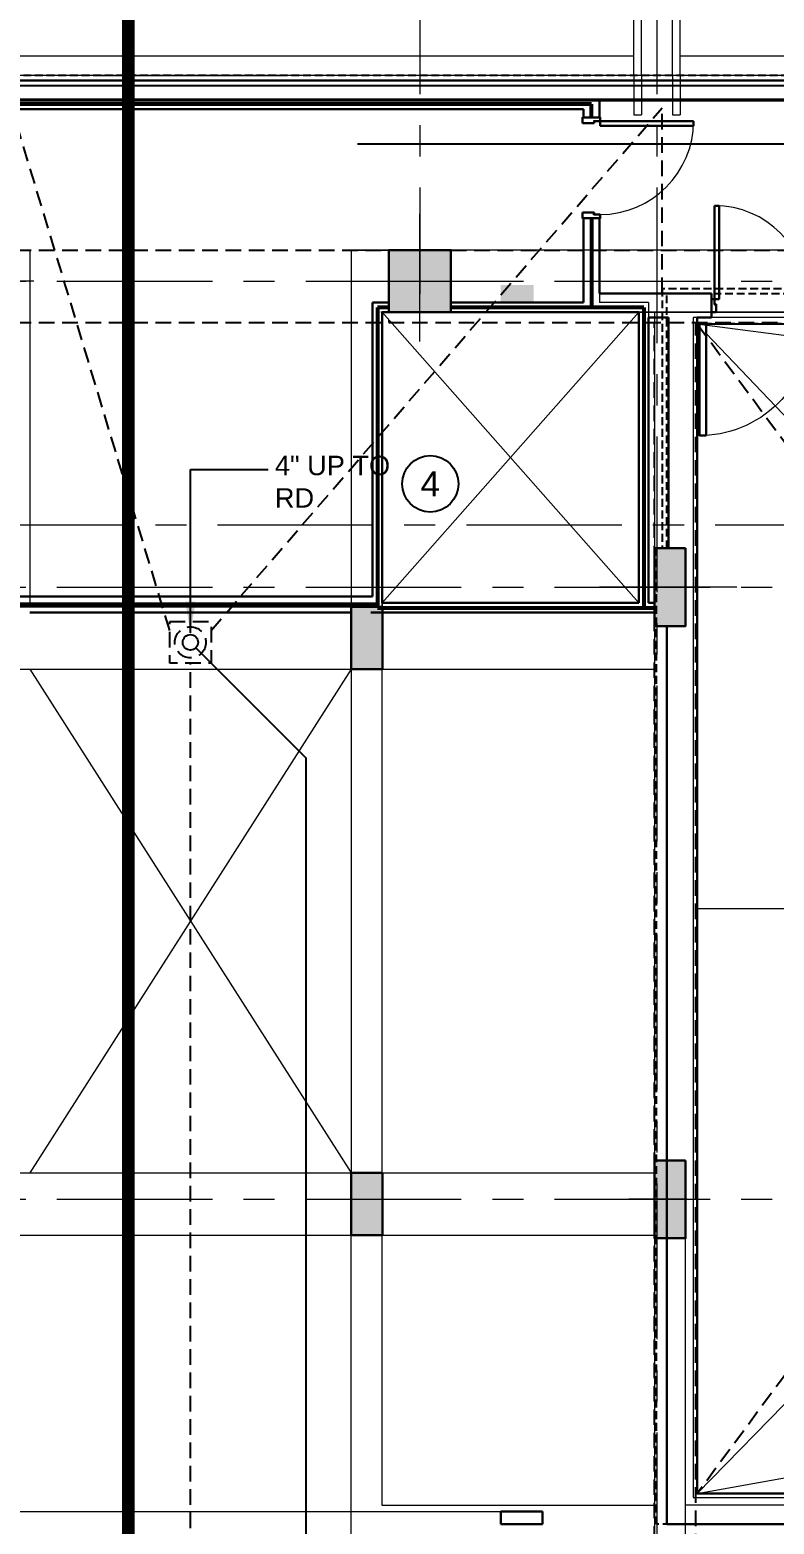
# Model space of a CAD drawing. Header units: inches. Extents: x -26575 to -19632, y -3216 to 2257.
# Drawn here: x -22743 to -22456, y 542 to 1118 of the extents above; entities that cross this region are included whole.
import ezdxf
from ezdxf.enums import TextEntityAlignment as Align

# ---------------------------------------------------------------- set-up
doc = ezdxf.new("R2010")
doc.units = ezdxf.units.IN
doc.header["$LTSCALE"] = 48
doc.header["$MEASUREMENT"] = 0
for name, pattern in [('A114$0$CENTER', [2, 1.25, -0.25, 0.25, -0.25]), ('NB_15th_PH Roof_plan$0$HIDDEN2', [0.1875, 0.125, -0.0625]), ('NB_15th_PH Roof_plan$0$PHANTOM2', [1.25, 0.625, -0.125, 0.125, -0.125, 0.125, -0.125])]:
    doc.linetypes.add(name, pattern=pattern)
for name, color, linetype in [('A114$0$A-ANNO-PATT-13-14', 8, 'Continuous'), ('A114$0$A-COLS-COLS13-14', 8, 'Continuous'), ('A114$0$A-DOOR', 8, 'Continuous'), ('A114$0$A-DOOR-FRAM', 8, 'Continuous'), ('A114$0$A-EQPM-FEC', 8, 'Continuous'), ('A114$0$A-FLOR-OPN-TO-BELOW', 8, 'Continuous'), ('A114$0$A-FLOR-SLAB', 8, 'Continuous'), ('A114$0$A-GRID-GRDP0-15', 8, 'Continuous'), ('A114$0$A-ROOF-CRTS', 8, 'Continuous'), ('A114$0$A-TRELLIS-FRAME', 8, 'Continuous'), ('A114$0$A-TRELLIS-FRAME-13-14_floor', 8, 'Continuous'), ('A114$0$A-TRELLIS-FRAME-15th_plan', 8, 'Continuous'), ('A114$0$A-WALL-FIRE', 8, 'Continuous'), ('A114$0$A-WALL-FULL-EXTR', 8, 'Continuous'), ('A114$0$A-WALL-FULL-INTR', 8, 'Continuous'), ('A114$0$A-WALL-INTR', 8, 'Continuous'), ('A114$0$S-BEAM', 8, 'Continuous'), ('A114$0$S-BEAM-BELOW', 8, 'Continuous'), ('F-Prot-Pipe', 13, 'Continuous'), ('NB_15th_PH Roof_plan$0$STCBEAMS', 1, 'NB_15th_PH Roof_plan$0$HIDDEN2'), ('NB_15th_PH Roof_plan$0$STCCOLS2', 1, 'NB_15th_PH Roof_plan$0$HIDDEN2'), ('NB_15th_PH Roof_plan$0$STFIN1', 1, 'NB_15th_PH Roof_plan$0$HIDDEN2'), ('NB_15th_PH Roof_plan$0$STFLOPNGS', 1, 'NB_15th_PH Roof_plan$0$HIDDEN2'), ('NB_15th_PH Roof_plan$0$STMATCHLINE', 1, 'NB_15th_PH Roof_plan$0$HIDDEN2'), ('NB_15th_PH Roof_plan$0$STPTREINF', 1, 'NB_15th_PH Roof_plan$0$HIDDEN2'), ('NB_15th_PH Roof_plan$0$STRFDRAIN', 1, 'NB_15th_PH Roof_plan$0$HIDDEN2'), ('P-Anno', 6, 'Continuous'), ('P-Anno @ 96', 6, 'Continuous'), ('P-Strm-Pipe', 13, 'Continuous'), ('P-Text', 6, 'Continuous'), ('XREF', 7, 'Continuous')]:
    doc.layers.add(name, color=color, linetype=linetype)
doc.styles.add('MAMEP ANNO', font='arial.ttf', dxfattribs={"height": 0.078125})
doc.styles.add('NB_15th_PH Roof_plan$0$ROMANS', font='romans.shx', dxfattribs={"width": 0.8})
doc.styles.get("Standard").update_dxf_attribs({"font": 'simplex.shx'})
doc.dimstyles.new('NB_15th_PH Roof_plan$0$tce_96', dxfattribs={"dimscale": 96, "dimtxt": 0.09375, "dimasz": 0.075, "dimexe": 0.075, "dimexo": 0.0625, "dimgap": 0.03125, "dimtad": 1, "dimdec": 3, "dimzin": 3, "dimdsep": 46, "dimlunit": 4, "dimtxsty": 'NB_15th_PH Roof_plan$0$ROMANS', "dimblk": 'NB_15th_PH Roof_plan$0$_ArchTick', "dimcen": 0, "dimdle": 0.075, "dimclrd": 3, "dimclre": 3, "dimclrt": 10, "dimadec": 0, "dimazin": 1, "dimtfac": 1, "dimtdec": 3, "dimtmove": 0, "dimatfit": 3, "dimldrblk": 'NB_15th_PH Roof_plan$0$_ArchTick', "dimfxl": 1, "dimtolj": 1, "dimtzin": 3, "dimlwd": -1, "dimlwe": -1, "dimarcsym": 0})
doc.dimstyles.new('STANDARD$7', dxfattribs={"dimtxt": 0.18, "dimasz": 0.125, "dimexe": 0.18, "dimexo": 0.06, "dimgap": 0.09, "dimtad": 0, "dimtih": 1, "dimtoh": 1, "dimdec": 4, "dimzin": 0, "dimdsep": 46, "dimtxsty": 'Standard', "dimcen": 0.09, "dimadec": 0, "dimazin": 0, "dimtfac": 1, "dimtdec": 4, "dimtofl": 0, "dimtmove": 0, "dimatfit": 3, "dimfxl": 1, "dimtolj": 1, "dimtzin": 0, "dimarcsym": 0})

# ---------------------------------------------------------------- blocks, each defined once
blk = doc.blocks.new('A114')
at = {"layer": 'A114$0$A-ANNO-PATT-13-14', "lineweight": 30, "extrusion": (0, 0, -1)}
for points in [[(22580.52, 1033.16), (22604.52, 1033.16), (22580.52, 1009.16), (22604.52, 1009.16)], [(22502.02, 918.16), (22490.02, 918.16), (22502.02, 888.16), (22490.02, 888.16)], [(22502.02, 682.16), (22490.02, 682.16), (22502.02, 652.16), (22490.02, 652.16)]]:
    blk.add_solid(points, dxfattribs=at)
at = {"layer": 'A114$0$A-ANNO-PATT-13-14', "lineweight": 30}
for points in [[(-22619, 895.52), (-22607, 895.52), (-22619, 871.52), (-22607, 871.52)], [(-22619, 677.34), (-22607, 677.34), (-22619, 653.34), (-22607, 653.34)]]:
    blk.add_solid(points, dxfattribs=at)
at = {"layer": 'A114$0$A-COLS-COLS13-14', "lineweight": 0}
for p, q in [((-22592.52, 997.86), (-22592.52, 1047.14)), ((-22741.52, 1021.17, 0), (-22797.52, 1021.17, 0)), ((-22620.52, 1021.17, 0), (-22564.52, 1021.17, 0)), ((-22470.18, 903.16), (-22523.27, 903.16)), ((-22489.5, 667.15), (-22511.88, 667.15))]:
    blk.add_line(p, q, dxfattribs=at)
at = {"layer": 'A114$0$A-COLS-COLS13-14', "lineweight": 30}
for points in [[(-22604.52, 1009.16), (-22580.52, 1009.16), (-22580.52, 1033.16), (-22604.52, 1033.16)], [(-22490.02, 918.16), (-22502.02, 918.16), (-22502.02, 888.16), (-22490.02, 888.16)], [(-22607, 895.52), (-22619, 895.52), (-22619, 871.52), (-22607, 871.52)], [(-22490.02, 682.16), (-22502.02, 682.16), (-22502.02, 652.16), (-22490.02, 652.16)], [(-22619, 677.34), (-22607, 677.34), (-22607, 653.34), (-22619, 653.34)]]:
    blk.add_3dface(points, dxfattribs=at)
at = {"layer": 'A114$0$A-DOOR', "lineweight": 0}
for centre, start, end in [((-22522.9, 1082.84), 270, 0), ((-22478.78, 1014.23), 0, 90)]:
    blk.add_arc(centre, 36, start, end, dxfattribs=at)
at = {"layer": 'A114$0$A-DOOR', "lineweight": 0, "extrusion": (0, 0, -1)}
blk.add_arc((22484.6, 1004.67), 43.07, 180, 270.77978, dxfattribs=at)
at = {"layer": 'A114$0$A-DOOR', "lineweight": 30}
for points in [[(-22486.9, 1082.84), (-22486.9, 1081.09), (-22522.9, 1081.09), (-22522.9, 1082.84)], [(-22478.78, 1050.23), (-22477.03, 1050.23), (-22477.03, 1014.23), (-22478.78, 1014.23)], [(-22482.1, 1004.67), (-22484.6, 1004.67), (-22484.6, 961.67), (-22482.1, 961.67)]]:
    blk.add_3dface(points, dxfattribs=at)
at = {"layer": 'A114$0$A-DOOR-FRAM', "lineweight": 30}
for p, q in [((-22529.77, 1082.09), (-22529.77, 1084.34)), ((-22529.77, 1084.34), (-22529.4, 1084.34)), ((-22522.9, 1084.34), (-22523.27, 1084.34)), ((-22522.9, 1084.34), (-22522.9, 1082.84)), ((-22525.32, 1082.09), (-22529.77, 1082.09)), ((-22522.9, 1082.84), (-22525.32, 1082.84)), ((-22525.32, 1082.84), (-22525.32, 1082.09)), ((-22529.77, 1047.59), (-22529.77, 1045.34)), ((-22525.32, 1047.59), (-22529.77, 1047.59)), ((-22529.77, 1045.34), (-22529.4, 1045.34)), ((-22525.32, 1046.84), (-22525.32, 1047.59)), ((-22522.9, 1046.84), (-22525.32, 1046.84)), ((-22522.9, 1045.34), (-22523.27, 1045.34)), ((-22522.9, 1045.34), (-22522.9, 1046.84)), ((-22480.03, 1014.23), (-22478.77, 1014.23)), ((-22480.03, 1014.23), (-22480.03, 1013.86)), ((-22478.77, 1014.23), (-22478.77, 1012.23)), ((-22480.03, 1009.23), (-22480.03, 1009.61)), ((-22478.15, 1009.23), (-22480.03, 1009.23)), ((-22478.77, 1012.23), (-22478.15, 1012.23)), ((-22478.15, 1012.23), (-22478.15, 1009.23))]:
    blk.add_line(p, q, dxfattribs=at)
at = {"layer": 'A114$0$A-DOOR-FRAM', "lineweight": 13}
for p, q in [((-22529.62, 1082.24), (-22529.62, 1084.19)), ((-22529.62, 1084.19), (-22529.4, 1084.19)), ((-22529.4, 1084.19), (-22529.4, 1084.34)), ((-22523.27, 1084.34), (-22523.27, 1084.19)), ((-22523.05, 1084.19), (-22523.27, 1084.19)), ((-22523.05, 1084.19), (-22523.05, 1082.99)), ((-22525.47, 1082.24), (-22529.62, 1082.24)), ((-22523.05, 1082.99), (-22525.47, 1082.99)), ((-22525.47, 1082.99), (-22525.47, 1082.24)), ((-22525.47, 1047.44), (-22529.62, 1047.44)), ((-22529.62, 1047.44), (-22529.62, 1045.49)), ((-22529.62, 1045.49), (-22529.4, 1045.49)), ((-22529.4, 1045.49), (-22529.4, 1045.34)), ((-22525.47, 1046.69), (-22525.47, 1047.44)), ((-22523.05, 1046.69), (-22525.47, 1046.69)), ((-22523.27, 1045.34), (-22523.27, 1045.49)), ((-22523.05, 1045.49), (-22523.27, 1045.49)), ((-22523.05, 1045.49), (-22523.05, 1046.69)), ((-22479.88, 1014.08), (-22478.93, 1014.08)), ((-22479.88, 1014.08), (-22479.88, 1013.86)), ((-22478.93, 1014.08), (-22478.93, 1012.08)), ((-22480.03, 1013.86), (-22479.88, 1013.86)), ((-22479.88, 1009.61), (-22480.03, 1009.61)), ((-22479.88, 1009.38), (-22479.88, 1009.61)), ((-22478.3, 1009.38), (-22479.88, 1009.38)), ((-22478.93, 1012.08), (-22478.3, 1012.08)), ((-22478.3, 1012.08), (-22478.3, 1009.38))]:
    blk.add_line(p, q, dxfattribs=at)
at = {"layer": 'A114$0$A-EQPM-FEC', "lineweight": 13}
blk.add_solid([(-22548.59, 1012.9, 352.97), (-22561.34, 1012.9, 352.97), (-22548.59, 1019.65, 352.97), (-22561.34, 1019.65, 352.97)], dxfattribs=at)
at = {"layer": 'A114$0$A-FLOR-OPN-TO-BELOW', "lineweight": 0}
for p, q in [((-22607.04, 1009.16), (-22508.02, 897.16)), ((-22508.02, 1009.15), (-22607.03, 897.16)), ((-22619, 871.52), (-22743.03, 677.34)), ((-22743.02, 871.52), (-22619, 677.34))]:
    blk.add_line(p, q, dxfattribs=at)
at = {"layer": 'A114$0$A-FLOR-SLAB', "lineweight": 0}
blk.add_line((-21420.54, 1090.49), (-22924.83, 1090.49), dxfattribs=at)
at = {"layer": 'A114$0$A-FLOR-SLAB', "lineweight": 13}
for p, q in [((-22743.02, 871.52), (-22619, 871.52)), ((-22619, 871.52), (-22619, 677.34)), ((-22743.03, 677.34), (-22619, 677.34))]:
    blk.add_line(p, q, dxfattribs=at)
at = {"layer": 'A114$0$A-GRID-GRDP0-15', "linetype": 'A114$0$CENTER', "lineweight": 0}
for p, q in [((-22592.52, 2113.24), (-22592.52, 1016.11)), ((-22501.02, 2113.24), (-22501.02, -676.9)), ((-23884.56, 1021.17), (-20452.76, 1021.17)), ((-24110.57, 927.16), (-20437.54, 927.16)), ((-23884.56, 903.16), (-20364.93, 903.16)), ((-23884.56, 667.16), (-20368.73, 667.16))]:
    blk.add_line(p, q, dxfattribs=at)
at = {"layer": 'A114$0$A-ROOF-CRTS', "lineweight": 0}
for p, q in [((-22485.59, 1004.67), (-22327.47, 983.92)), ((-22444.52, 961.6), (-22482.1, 1001)), ((-22444.52, 779.17), (-22485.52, 779.17)), ((-22485.51, 553.67), (-22446.52, 593.56)), ((-22485.51, 553.67), (-22375.43, 573.57))]:
    blk.add_line(p, q, dxfattribs=at)
at = {"layer": 'A114$0$A-TRELLIS-FRAME', "lineweight": 0}
for p, q in [((-22510.02, 1100.49, 352.97), (-22510.02, 1091.24, 352.97)), ((-22507.02, 1100.49, 352.97), (-22507.02, 1091.24, 352.97)), ((-22495.02, 1100.49, 352.97), (-22495.02, 1091.24, 352.97)), ((-22492.02, 1100.49, 352.97), (-22492.02, 1091.24, 352.97)), ((-22510.02, 1091.24, 352.97), (-22510.02, 1085.24, 352.97)), ((-22507.02, 1091.24, 352.97), (-22507.02, 1085.24, 352.97)), ((-22495.02, 1091.24, 352.97), (-22495.02, 1085.24, 352.97)), ((-22492.02, 1091.24, 352.97), (-22492.02, 1085.24, 352.97)), ((-22510.02, 1085.24, 352.97), (-22507.02, 1085.24, 352.97)), ((-22495.02, 1085.24, 352.97), (-22492.02, 1085.24, 352.97))]:
    blk.add_line(p, q, dxfattribs=at)
at = {"layer": 'A114$0$A-TRELLIS-FRAME-13-14_floor', "lineweight": 0}
for p, q in [((-22852.02, 1107.99, 0), (-22510.02, 1107.99, 0)), ((-22492.02, 1107.99, 0), (-22150.02, 1107.99, 0)), ((-22716.39, 1100.49, 0), (-22645.64, 1100.49, 0))]:
    blk.add_line(p, q, dxfattribs=at)
at = {"layer": 'A114$0$A-TRELLIS-FRAME-15th_plan', "lineweight": 0}
for p, q in [((-22510.02, 1100.49, 0), (-22510.02, 1400.49, 0)), ((-22507.02, 1100.49, 0), (-22507.02, 1400.49, 0)), ((-22495.02, 1100.49, 0), (-22495.02, 1400.49, 0)), ((-22492.02, 1100.49, 0), (-22492.02, 1400.49, 0))]:
    blk.add_line(p, q, dxfattribs=at)
at = {"layer": 'A114$0$A-WALL-FIRE', "lineweight": 53}
for p, q in [((-22526.34, 1089.37), (-22841.21, 1089.37)), ((-22526.34, 1084.19), (-22526.34, 1089.37)), ((-22526.34, 1045.49), (-22526.34, 1011.02)), ((-22608.91, 1011.02), (-22608.9, 895.14)), ((-22604.52, 1011.02), (-22608.91, 1011.02)), ((-22506.09, 1011.02), (-22580.52, 1011.02)), ((-22506.09, 1011.02), (-22506.09, 895.14)), ((-22608.9, 896.48), (-22753.14, 896.48)), ((-22608.9, 895.14), (-22502.02, 895.14))]:
    blk.add_line(p, q, dxfattribs=at)
at = {"layer": 'A114$0$A-WALL-FULL-EXTR', "lineweight": 13}
blk.add_line((-21410.54, 1100.48), (-23476.75, 1100.49), dxfattribs=at)
at = {"layer": 'A114$0$A-WALL-FULL-EXTR', "lineweight": 30}
for p, q in [((-21412.54, 1098.49), (-23476.75, 1098.51)), ((-23460.61, 1091.24), (-21419.79, 1091.24)), ((-22529.4, 1087.49), (-22838.77, 1087.49))]:
    blk.add_line(p, q, dxfattribs=at)
at = {"layer": 'A114$0$A-WALL-FULL-INTR', "lineweight": 30}
for p, q in [((-22523.27, 1091.24), (-22523.27, 1084.19)), ((-22529.4, 1087.49), (-22529.4, 1084.19)), ((-22529.4, 1084.19), (-22523.27, 1084.19)), ((-22529.4, 1045.49), (-22523.27, 1045.49)), ((-22529.4, 1045.49), (-22529.4, 1012.9)), ((-22523.27, 1045.49), (-22523.27, 1016.42)), ((-22523.27, 1016.42), (-22480.03, 1016.42)), ((-22480.03, 1007.17), (-22480.03, 1016.42)), ((-22610.79, 1012.9), (-22610.78, 899.54)), ((-22604.52, 1012.9), (-22610.79, 1012.9)), ((-22607.04, 1009.16), (-22607.03, 897.16)), ((-22508.03, 1009.15), (-22607.03, 1009.15)), ((-22529.4, 1012.9), (-22580.52, 1012.9)), ((-22508.03, 1009.15), (-22508.03, 897.16)), ((-22496.64, 1007.17), (-22504.28, 1007.17)), ((-22504.28, 1007.17), (-22504.28, 897.16)), ((-22496.64, 1007.17), (-22496.64, 918.16)), ((-22485.51, 1007.17), (-22485.51, 553.67)), ((-22485.51, 1007.17), (-22480.03, 1007.17)), ((-22610.78, 899.54), (-22751.27, 899.54)), ((-22619, 893.41), (-22743.02, 893.41)), ((-22502.02, 893.41), (-22611.42, 893.41)), ((-22508.03, 897.16), (-22607.03, 897.16)), ((-22502.02, 897.16), (-22504.28, 897.16)), ((-22497.26, 888.16), (-22497.26, 541.92)), ((-22485.51, 553.67), (-22151.52, 553.67)), ((-22561.26, 546.8), (-22561.26, 541.92)), ((-22561.26, 546.8), (-22545.26, 546.8)), ((-22545.26, 541.92), (-22561.26, 541.92)), ((-22545.26, 546.8), (-22545.26, 541.92)), ((-22497.26, 541.92), (-22149.07, 541.92))]:
    blk.add_line(p, q, dxfattribs=at)
at = {"layer": 'A114$0$A-WALL-FULL-INTR', "lineweight": 0}
for p, q in [((-22523.27, 1016.42), (-22523.27, 1012.9)), ((-22504.28, 1012.9), (-22523.27, 1012.9)), ((-22504.28, 1012.9), (-22504.28, 1007.17)), ((-22485.51, 1007.17), (-22487.01, 1007.17)), ((-22487.01, 1007.17), (-22487.01, 552.17)), ((-22441.52, 1004.67), (-22485.59, 1004.67)), ((-22440.56, 1004.67), (-22484.63, 1004.67)), ((-22441.52, 1007.17), (-22480.03, 1007.17)), ((-22487.01, 552.17), (-22150.01, 552.17))]:
    blk.add_line(p, q, dxfattribs=at)
at = {"layer": 'A114$0$A-WALL-INTR', "lineweight": 13}
blk.add_line((-22864.77, 546.8), (-22545.26, 546.8), dxfattribs=at)
at = {"layer": 'A114$0$S-BEAM', "lineweight": 13}
for p, q in [((-22743.01, 1033.16), (-23209.02, 1033.16)), ((-22743.01, 1033.16), (-22743.01, 895.52)), ((-22129.02, 1033.16), (-22619.03, 1033.16)), ((-22619.03, 1033.16), (-22619.03, 895.52))]:
    blk.add_line(p, q, dxfattribs=at)
at = {"layer": 'A114$0$S-BEAM', "lineweight": 0}
for p, q in [((-22607.03, 1009.15), (-22607.03, 871.51)), ((-22502.02, 1009.16), (-22502.02, 537.16)), ((-22860.02, 895.52), (-22508.03, 895.52)), ((-22860.02, 871.52), (-22502.02, 871.52)), ((-22860.02, 677.34), (-22501.06, 677.34)), ((-22860.02, 653.34), (-22501.06, 653.34)), ((-22490.02, 537.16), (-22490.02, 652.16)), ((-22147.02, 549.17), (-22490.02, 549.17))]:
    blk.add_line(p, q, dxfattribs=at)
at = {"layer": 'A114$0$S-BEAM', "lineweight": 0, "flags": 128}
for points in [[(-22133.03, 1009.17), (-22133.03, 1009.16), (-22604.52, 1009.16)], [(-22604.52, 1009.16), (-22129.65, 1009.16)]]:
    blk.add_lwpolyline(points, dxfattribs=at)
at = {"layer": 'A114$0$S-BEAM-BELOW', "lineweight": 0}
for p, q in [((-22619.03, 1033.16, 352.97), (-22604.52, 1033.16, 352.97)), ((-22604.52, 1009.16, 352.97), (-22607.57, 1009.16, 352.97)), ((-22607.03, 549.15, 352.97), (-22607.03, 1009.15, 352.97)), ((-22619.03, 537.16, 352.97), (-22619.03, 653.34, 352.97)), ((-22502.02, 549.15, 352.97), (-22607.03, 549.15, 352.97))]:
    blk.add_line(p, q, dxfattribs=at)
blk = doc.blocks.new('P-Up')
at = {"color": 0, "linetype": 'Continuous'}
blk.add_circle((0, 0), 0.0469, dxfattribs=at)
blk = doc.blocks.new('*U350')
at = {"color": 0, "linetype": 'Continuous'}
blk.add_circle((0, 0), 0.1132, dxfattribs=at)
at = {"color": 0, "linetype": 'ByBlock', "style": 'MAMEP ANNO'}
blk.add_attdef('ID', text='', height=0.1016, dxfattribs=at).set_placement((0, 0), align=Align.MIDDLE_CENTER)
blk = doc.blocks.new('NB_15th_PH Roof_plan$0$_ArchTick')
at = {"linetype": 'ByBlock', "const_width": 0.15}
blk.add_lwpolyline([(-0.5, -0.5), (0.5, 0.5)], dxfattribs=at)
blk = doc.blocks.new('NB_15th_PH Roof_plan')
at = {"layer": 'NB_15th_PH Roof_plan$0$STCBEAMS', "linetype": 'NB_15th_PH Roof_plan$0$HIDDEN2'}
for p, q in [((-22757.52, 1033.16, 0), (-22604.52, 1033.15)), ((-22604.52, 1033.16), (-22604.52, 1005.15)), ((-22580.52, 1033.15), (-22153.02, 1033.15, 0)), ((-22757.52, 1005.15, 0), (-22129.02, 1005.15, 0)), ((-22502.02, 355.16, 0), (-22502.02, 1005.15)), ((-22486.02, 379.16), (-22486.02, 1005.15))]:
    blk.add_line(p, q, dxfattribs=at)
at = {"layer": 'NB_15th_PH Roof_plan$0$STCBEAMS', "linetype": 'Continuous'}
for points in [[(-21414.54, 1096.49), (-23728.15, 1096.49), (-23909.03, 689.38), (-23557.5, 689.38), (-23557.5, 208.02), (-23016.34, 207.99), (-23016.34, 268.11), (-22345.34, 268.07), (-22345.34, 207.95), (-22218.31, 207.94), (-22218.33, 439.25), (-21414.54, 439.13)], [(-22485.52, 1004.67), (-22151.52, 1004.67), (-22151.52, 553.67), (-22485.52, 553.67)]]:
    blk.add_lwpolyline(points, close=True, dxfattribs=at)
at = {"layer": 'NB_15th_PH Roof_plan$0$STCCOLS2', "elevation": 0}
blk.add_lwpolyline([(-22604.52, 1033.16), (-22580.52, 1033.16), (-22580.52, 1009.16), (-22604.52, 1009.16)], close=True, dxfattribs=at)
at = {"layer": 'NB_15th_PH Roof_plan$0$STCCOLS2'}
for points in [[(-22502.02, 888.16), (-22490.02, 888.16), (-22490.02, 918.16), (-22502.02, 918.16)], [(-22502.02, 652.15), (-22490.02, 652.15), (-22490.02, 682.15), (-22502.02, 682.15)]]:
    blk.add_lwpolyline(points, close=True, dxfattribs=at)
at = {"layer": 'NB_15th_PH Roof_plan$0$STFIN1', "ltscale": 0.5}
for p, q in [((-22499.02, 1018.17), (-22499.02, 918.16)), ((-22138.03, 1018.17), (-22499.02, 1018.17)), ((-22497.27, 1016.42), (-22135.77, 1016.42)), ((-22497.27, 918.16), (-22497.27, 1016.42)), ((-22151.52, 1004.67), (-22485.52, 1004.67)), ((-22485.52, 1004.67), (-22485.52, 553.67)), ((-22501.27, 541.92), (-22501.27, 918.16)), ((-22497.27, 918.16), (-22501.27, 918.16)), ((-22485.52, 553.67), (-22151.52, 553.67)), ((-22135.77, 541.92), (-22501.27, 541.92))]:
    blk.add_line(p, q, dxfattribs=at)
blk.add_lwpolyline([(-21410.54, 1100.49), (-23730.75, 1100.49), (-23915.18, 685.38), (-23561.5, 685.38), (-23561.5, 204.02), (-23012.34, 203.99), (-23012.34, 264.11), (-22349.34, 264.07), (-22349.34, 203.95), (-22214.31, 203.94), (-22214.33, 435.25), (-21410.54, 435.13)], close=True, dxfattribs=at)
at = {"layer": 'NB_15th_PH Roof_plan$0$STFLOPNGS'}
for p, q in [((-22485.52, 1004.67), (-22151.52, 553.67)), ((-22151.52, 1004.67), (-22485.52, 553.67))]:
    blk.add_line(p, q, dxfattribs=at)
at = {"layer": 'NB_15th_PH Roof_plan$0$STMATCHLINE', "linetype": 'NB_15th_PH Roof_plan$0$PHANTOM2', "const_width": 5}
blk.add_lwpolyline([(-22705.02, -462.86), (-22705.02, 1870.29)], dxfattribs=at)
at = {"layer": 'NB_15th_PH Roof_plan$0$STRFDRAIN'}
for p, q in [((-22689.07, 886.47), (-22750, 1087.99)), ((-22673.07, 886.47), (-22499.01, 1087.99)), ((-22499.01, 1016.61), (-22499.01, 1087.99)), ((-22681.07, 414.36), (-22681.07, 873.89))]:
    blk.add_line(p, q, dxfattribs=at)
blk.add_circle((-22681.07, 881.89), 6, dxfattribs=at)
blk.add_3dface([(-22689.07, 889.89), (-22673.07, 889.89), (-22673.07, 873.89), (-22689.07, 873.89)], dxfattribs=at)
at = {"layer": 'NB_15th_PH Roof_plan$0$STPTREINF', "lineweight": 13, "ltscale": 39.370079}
blk.add_leader([(-22616.55, 1074.15), (-22068.37, 1074.15)], dimstyle='NB_15th_PH Roof_plan$0$tce_96', override={"dimscale": 1, "dimclrd": 8}, dxfattribs=at)

msp = doc.modelspace()

# ---------------------------------------------------------------- linework, layer by layer
at = {"layer": 'P-Strm-Pipe'}
for p, q in [((-22678.97, 879.79), (-22636.57, 837.39)), ((-22636.57, 837.39), (-22636.57, 496.43))]:
    msp.add_line(p, q, dxfattribs=at)

# ---------------------------------------------------------------- block references
at = {"layer": 'F-Prot-Pipe', "color": 122, "xscale": 63.36, "yscale": 63.36, "zscale": 63.36}
msp.add_blockref('P-Up', (-22681.07, 881.89), dxfattribs=at)
at = {"layer": 'P-Anno @ 96', "xscale": 96, "yscale": 96, "zscale": 96}
msp.add_blockref('*U350', (-22588.5, 943), dxfattribs=at).add_auto_attribs({'ID': '4'})
at = {"layer": 'XREF'}
for name in ['A114', 'NB_15th_PH Roof_plan']:
    msp.add_blockref(name, (0, 0), dxfattribs=at)

# ---------------------------------------------------------------- texts
at = {"layer": 'P-Anno', "insert": (-22648.47, 953.83), "char_height": 7.5, "width": 52.0423, "attachment_point": 1, "style": 'MAMEP ANNO'}
msp.add_mtext('4" UP TO RD', dxfattribs=at)

# ---------------------------------------------------------------- leaders
at = {"layer": 'P-Text'}
msp.add_leader([(-22681.05, 885.57), (-22681.05, 948.47), (-22651.1, 948.47)], dimstyle='STANDARD$7', override={"dimscale": 96}, dxfattribs=at)

doc.saveas('drawing.dxf')
